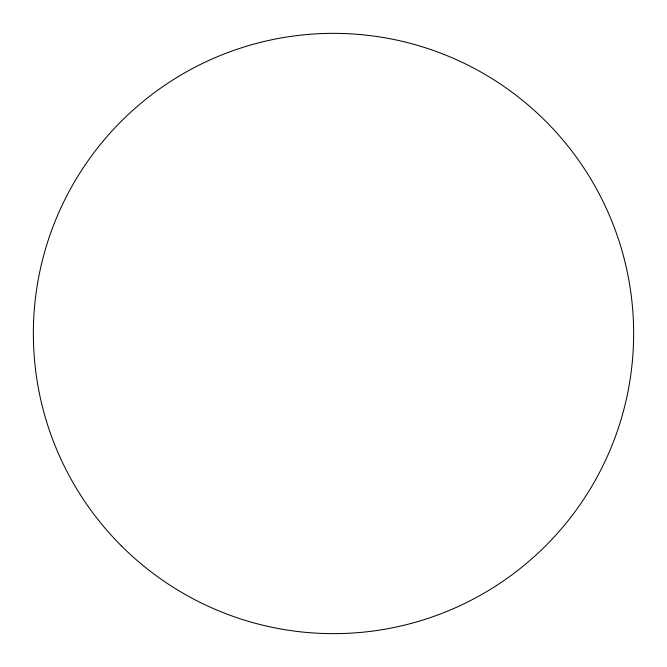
<?xml version="1.0" encoding="UTF-8"?>
<svg xmlns="http://www.w3.org/2000/svg" width="667" height="667" viewBox="0 0 667 667"><rect width="100%" height="100%" fill="white"/><g stroke="black" fill="none" stroke-linecap="round" stroke-linejoin="round"><path stroke-width="1" d="M121.261 545.739A300.15 300.15 0 0 0 623.42 411.18A300.15 300.15 0 0 0 255.82 43.58A300.15 300.15 0 0 0 121.261 545.739"/></g></svg>
